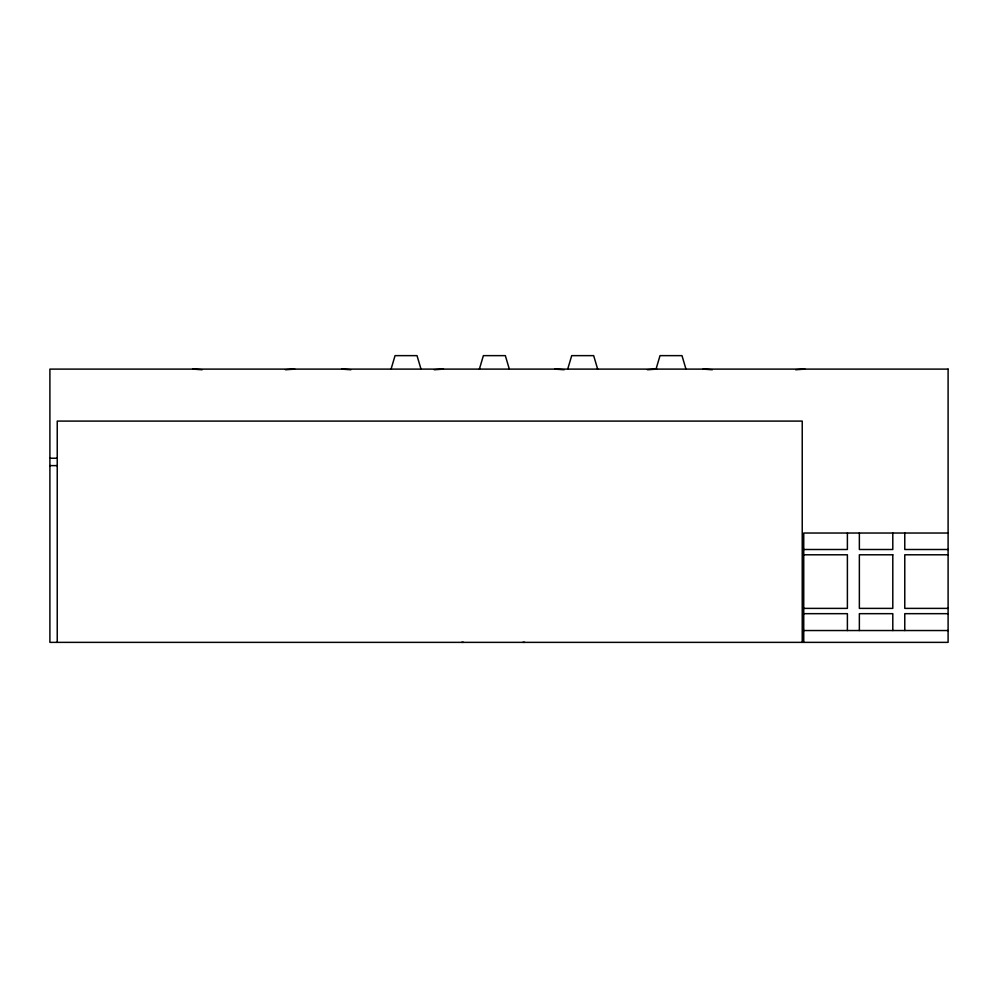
<?xml version="1.0" encoding="UTF-8"?>
<svg xmlns="http://www.w3.org/2000/svg" width="998" height="998" viewBox="0 0 998 998"><rect width="100%" height="100%" fill="white"/><g stroke="black" fill="none" stroke-linecap="round" stroke-linejoin="round"><path stroke-width="1.5" d="M391.066 369.11L395.058 355.637L417.014 355.637L421.006 369.11M479.389 369.11L483.381 355.637L505.337 355.637L509.329 369.11M567.712 369.11L571.704 355.637L593.66 355.637L597.652 369.11M656.035 369.11L660.027 355.637L681.983 355.637L685.975 369.11M285.453 369.747L294.709 369.11M434.205 369.747L443.461 369.11M647.452 369.747L656.721 369.11M795.668 369.747L804.924 369.11M49.9 458.232L57.235 458.232M49.9 465.617L57.235 465.617M948.1 533.032L803.739 533.032L803.739 642.363M803.739 549.499L847.389 549.499L847.389 533.032M948.1 549.499L904.774 549.499L904.774 533.032M803.739 554.788L847.389 554.788L847.389 608.381L803.739 608.381M948.1 554.788L904.774 554.788L904.774 608.381L948.1 608.381M803.739 613.67L847.389 613.67L847.389 630.536M948.1 613.67L904.774 613.67L904.774 630.536M803.739 630.536L948.1 630.536M461.662 642.325L463.509 642.325M522.877 642.325L524.711 642.325M703.079 369.11L712.335 369.747M554.876 369.11L564.132 369.747M341.615 369.11L350.872 369.747M192.863 369.11L202.12 369.747M892.798 533.032L892.798 549.499L859.365 549.499L859.365 533.032M892.798 630.536L892.798 613.67L859.365 613.67L859.365 630.536M802.23 642.363L802.23 421.094L57.235 421.094L57.235 642.363M948.1 369.11L49.9 369.11L49.9 642.363L948.1 642.363L948.1 369.11M892.798 554.788L859.365 554.788L859.365 608.381L892.798 608.381L892.798 554.788"/></g></svg>
